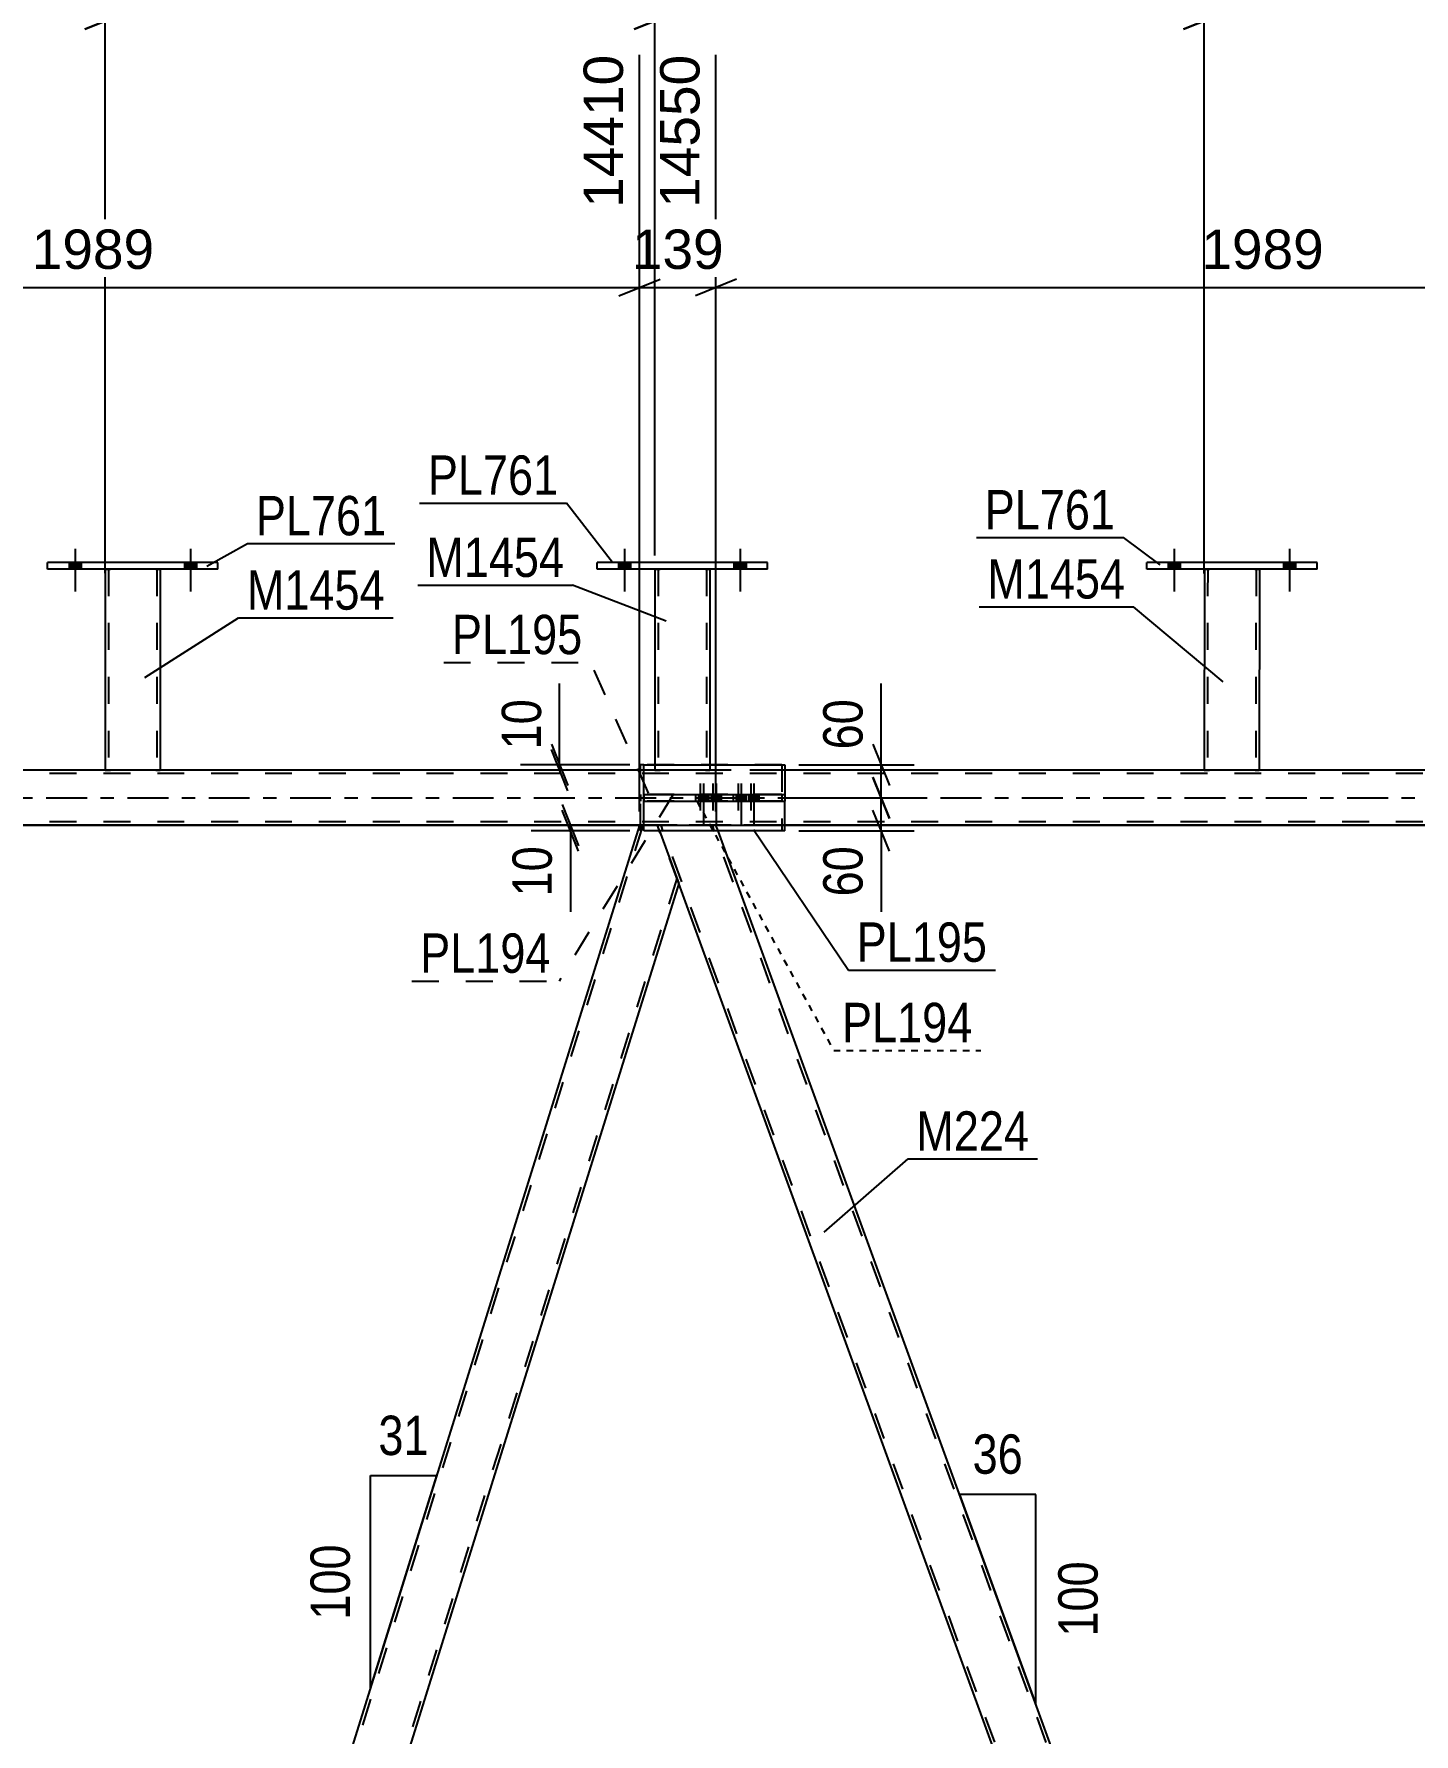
# Model space of a CAD drawing. Header units: millimetres. Extents: x -57 to 784, y -422 to 172.
# Drawn here: x 530.1 to 630.6, y -68.1 to 55.6 of the extents above; entities that cross this region are included whole.
import ezdxf

# ---------------------------------------------------------------- set-up
doc = ezdxf.new("R2010")
doc.units = ezdxf.units.MM
for name, pattern in [('DXK_LINE_DOT2', [3.9198, 1.9599, -1.9599]), ('DXK_LINE_DOT3', [5.9187, 2.979, -0.9799, 0.9799, -0.9799]), ('DXK_LINE_DOT4', [0.9408, 0.4704, -0.4704])]:
    doc.linetypes.add(name, pattern=pattern)
doc.styles.add('Arial', font='ARIAL.TTF', dxfattribs={"height": 0.2})
doc.styles.add('Arial Narrow', font='ARIALN.TTF', dxfattribs={"height": 0.2})

# ---------------------------------------------------------------- blocks, each defined once
blk = doc.blocks.new('Part-122572092-3384 - 3067')
at = {"color": 2, "linetype": 'Continuous'}
for p, q in [((575.31, 16.64), (575.31, 2.4)), ((579.31, 16.64), (579.31, 2.4))]:
    blk.add_line(p, q, dxfattribs=at)
at = {"color": 7, "linetype": 'DXK_LINE_DOT2'}
for p, q in [((575.31, 16.64), (575.31, 16.64)), ((575.31, 16.64), (575.31, 16.64)), ((575.31, 16.64), (575.31, 16.64)), ((575.35, 16.64), (575.31, 16.64)), ((575.31, 16.64), (575.35, 16.64)), ((575.45, 16.64), (575.35, 16.64)), ((575.35, 16.64), (575.45, 16.64)), ((575.61, 16.64), (575.45, 16.64)), ((575.45, 16.64), (575.61, 16.64)), ((575.55, 16.64), (575.55, 16.64)), ((575.55, 16.64), (575.55, 2)), ((575.57, 16.64), (575.55, 16.64)), ((575.55, 16.64), (575.57, 16.64)), ((575.62, 16.64), (575.57, 16.64)), ((575.57, 16.64), (575.62, 16.64)), ((579.01, 16.64), (575.61, 16.64)), ((579.01, 16.64), (575.61, 16.64)), ((578.92, 16.64), (575.62, 16.64)), ((575.62, 16.64), (575.7, 16.64)), ((579, 16.64), (575.7, 16.64)), ((579, 16.64), (578.92, 16.64)), ((579.05, 16.64), (579, 16.64)), ((579, 16.64), (579.05, 16.64)), ((579.01, 16.64), (579.17, 16.64)), ((579.17, 16.64), (579.01, 16.64)), ((579.07, 16.64), (579.05, 16.64)), ((579.05, 16.64), (579.07, 16.64)), ((579.07, 16.64), (579.07, 16.64)), ((579.07, 16.64), (579.07, 2)), ((579.17, 16.64), (579.27, 16.64)), ((579.27, 16.64), (579.17, 16.64)), ((579.27, 16.64), (579.31, 16.64)), ((579.31, 16.64), (579.27, 16.64)), ((579.31, 16.64), (579.31, 16.64)), ((579.31, 16.64), (579.31, 16.64)), ((579.31, 16.64), (579.31, 16.64)), ((575.31, 2.4), (575.31, 2)), ((575.34, 2), (575.31, 2)), ((575.31, 2), (575.34, 2)), ((575.45, 2), (575.34, 2)), ((575.34, 2), (575.45, 2)), ((575.6, 2), (575.45, 2)), ((575.45, 2), (575.6, 2)), ((575.56, 2), (575.55, 2)), ((575.55, 2), (575.56, 2)), ((575.62, 2), (575.56, 2)), ((575.56, 2), (575.62, 2)), ((579.01, 2), (575.6, 2)), ((579.01, 2), (575.6, 2)), ((578.92, 2), (575.62, 2)), ((575.62, 2), (575.69, 2)), ((579, 2), (575.69, 2)), ((579, 2), (578.92, 2)), ((579.05, 2), (579, 2)), ((579, 2), (579.05, 2)), ((579.01, 2), (579.17, 2)), ((579.17, 2), (579.01, 2)), ((579.07, 2), (579.05, 2)), ((579.05, 2), (579.07, 2)), ((579.17, 2), (579.27, 2)), ((579.27, 2), (579.17, 2)), ((579.27, 2), (579.31, 2)), ((579.31, 2), (579.27, 2)), ((579.31, 2.4), (579.31, 2))]:
    blk.add_line(p, q, dxfattribs=at)
blk = doc.blocks.new('Part-122572092-3083 - 3067')
at = {"color": 7, "linetype": 'DXK_LINE_DOT2'}
for p, q in [((584.55, 0.24), (574.26, 0.24)), ((574.26, 0.24), (574.26, -0.24)), ((578.71, 0.24), (578.71, -0.24)), ((584.55, 0.24), (584.55, -0.24)), ((584.55, -0.24), (574.26, -0.24))]:
    blk.add_line(p, q, dxfattribs=at)
blk = doc.blocks.new('Part-122572092-3104 - 3067')
at = {"color": 2, "linetype": 'Continuous'}
for p, q in [((574.5, -2.4), (574.5, 2.4)), ((574.5, 2.4), (584.78, 2.4)), ((584.78, 2.4), (584.78, 0.24)), ((584.78, -2.4), (584.78, -0.24)), ((584.78, -2.4), (574.5, -2.4))]:
    blk.add_line(p, q, dxfattribs=at)
at = {"color": 7, "linetype": 'DXK_LINE_DOT2'}
blk.add_line((584.78, 0.24), (584.78, -0.24), dxfattribs=at)
blk = doc.blocks.new('Bolt-122572092-3089 - 3067')
at = {"linetype": 'Continuous'}
for points in [[(579.21, 0.24), (578.49, 0.24), (578.49, -0.24), (579.21, -0.24)], [(580.13, 0.24), (579.41, 0.24), (579.41, -0.24), (580.13, -0.24)], [(581.96, 0.24), (581.24, 0.24), (581.24, -0.24), (581.96, -0.24)], [(582.88, 0.24), (582.16, 0.24), (582.16, -0.24), (582.88, -0.24)]]:
    blk.add_hatch(color=1, dxfattribs=at).paths.add_polyline_path(points)
at = {"color": 1, "linetype": 'Continuous'}
for p, q in [((578.49, 0.24), (578.49, -0.24)), ((578.85, 1.04), (578.85, -1.96)), ((579.21, 0.24), (579.21, -0.24)), ((579.41, 0.24), (579.41, -0.24)), ((579.77, 1.04), (579.77, -1.96)), ((580.13, 0.24), (580.13, -0.24)), ((581.24, 0.24), (581.24, -0.24)), ((581.6, 1.04), (581.6, -1.96)), ((581.96, 0.24), (581.96, -0.24)), ((582.16, 0.24), (582.16, -0.24)), ((582.52, 1.04), (582.52, -1.96)), ((582.88, 0.24), (582.88, -0.24))]:
    blk.add_line(p, q, dxfattribs=at)
blk = doc.blocks.new('Part-122572092-3109 - 3067')
at = {"color": 2, "linetype": 'Continuous'}
for p, q in [((574.5, 0.24), (574.5, -0.24)), ((574.5, 0.24), (584.78, 0.24)), ((578.94, -0.24), (578.94, 0.24)), ((584.78, 0.24), (584.78, -0.24)), ((574.5, -0.24), (584.78, -0.24))]:
    blk.add_line(p, q, dxfattribs=at)
blk = doc.blocks.new('Bolt-122572092-3581 - 3067')
at = {"color": 1, "linetype": 'DXK_LINE_DOT2'}
for p, q in [((578.26, 0.24), (578.26, -0.24)), ((578.62, 1.04), (578.62, -1.96)), ((578.98, 0.24), (578.98, -0.24)), ((579.18, 0.24), (579.18, -0.24)), ((579.54, 1.04), (579.54, -1.96)), ((579.9, 0.24), (579.9, -0.24)), ((581.01, 0.24), (581.01, -0.24)), ((581.37, 1.04), (581.37, -1.96)), ((581.73, 0.24), (581.73, -0.24)), ((581.93, 0.24), (581.93, -0.24)), ((582.29, 1.04), (582.29, -1.96)), ((582.65, 0.24), (582.65, -0.24))]:
    blk.add_line(p, q, dxfattribs=at)
blk = doc.blocks.new('Part-122572092-3145 - 3067')
at = {"color": 2, "linetype": 'Continuous'}
for p, q in [((611.11, 16.64), (611.11, 17.12)), ((623.51, 17.12), (611.11, 17.12)), ((623.51, 16.64), (611.11, 16.64)), ((623.51, 16.64), (623.51, 17.12))]:
    blk.add_line(p, q, dxfattribs=at)
blk = doc.blocks.new('Part-122572092-3170 - 3067')
at = {"color": 2, "linetype": 'Continuous'}
for p, q in [((615.31, 16.64), (615.3, 2)), ((619.31, 16.64), (619.3, 2)), ((615.34, 2), (615.3, 2)), ((615.44, 2), (615.34, 2)), ((615.6, 2), (615.44, 2)), ((619, 2), (615.6, 2)), ((619.16, 2), (619, 2)), ((619.26, 2), (619.16, 2)), ((619.3, 2), (619.26, 2))]:
    blk.add_line(p, q, dxfattribs=at)
at = {"color": 7, "linetype": 'DXK_LINE_DOT2'}
for p, q in [((615.31, 16.64), (615.31, 16.64)), ((615.31, 16.64), (615.31, 16.64)), ((615.31, 16.64), (615.31, 16.64)), ((615.34, 16.64), (615.31, 16.64)), ((615.31, 16.64), (615.34, 16.64)), ((615.45, 16.64), (615.34, 16.64)), ((615.34, 16.64), (615.45, 16.64)), ((615.6, 16.64), (615.45, 16.64)), ((615.45, 16.64), (615.6, 16.64)), ((615.55, 16.64), (615.54, 2)), ((615.55, 16.64), (615.55, 16.64)), ((615.56, 16.64), (615.55, 16.64)), ((615.55, 16.64), (615.56, 16.64)), ((615.62, 16.64), (615.56, 16.64)), ((615.56, 16.64), (615.62, 16.64)), ((619.01, 16.64), (615.6, 16.64)), ((619.01, 16.64), (615.6, 16.64)), ((618.92, 16.64), (615.62, 16.64)), ((615.62, 16.64), (615.69, 16.64)), ((618.99, 16.64), (615.69, 16.64)), ((618.99, 16.64), (618.92, 16.64)), ((619.05, 16.64), (618.99, 16.64)), ((618.99, 16.64), (619.05, 16.64)), ((619.01, 16.64), (619.16, 16.64)), ((619.16, 16.64), (619.01, 16.64)), ((619.07, 16.64), (619.05, 16.64)), ((619.05, 16.64), (619.07, 16.64)), ((619.07, 16.64), (619.06, 2)), ((619.07, 16.64), (619.07, 16.64)), ((619.16, 16.64), (619.27, 16.64)), ((619.27, 16.64), (619.16, 16.64)), ((619.27, 16.64), (619.31, 16.64)), ((619.31, 16.64), (619.27, 16.64)), ((619.31, 16.64), (619.31, 16.64)), ((619.31, 16.64), (619.31, 16.64)), ((619.31, 16.64), (619.31, 16.64)), ((615.3, 2), (615.34, 2)), ((615.34, 2), (615.44, 2)), ((615.44, 2), (615.6, 2)), ((615.56, 2), (615.54, 2)), ((615.54, 2), (615.56, 2)), ((615.61, 2), (615.56, 2)), ((615.56, 2), (615.6, 2)), ((619, 2), (615.6, 2)), ((615.6, 2), (615.61, 2)), ((618.91, 2), (615.61, 2)), ((615.61, 2), (615.69, 2)), ((619.04, 2), (615.69, 2)), ((618.99, 2), (618.91, 2)), ((619.04, 2), (618.99, 2)), ((619, 2), (619.16, 2)), ((619.06, 2), (619.04, 2)), ((619.04, 2), (619.06, 2)), ((619.16, 2), (619.26, 2)), ((619.26, 2), (619.3, 2))]:
    blk.add_line(p, q, dxfattribs=at)
blk = doc.blocks.new('Part-122572092-3249 - 3067')
at = {"color": 7, "linetype": 'DXK_LINE_DOT2'}
for p, q in [((697.85, 1.76), (33.83, 1.76)), ((697.85, 2), (55.31, 2)), ((539.31, 2), (535.31, 2)), ((584.78, 2), (574.5, 2)), ((619.3, 2), (615.3, 2)), ((697.85, -1.76), (33.83, -1.76)), ((669.98, -2), (64.7, -2)), ((584.78, -2), (574.19, -2))]:
    blk.add_line(p, q, dxfattribs=at)
at = {"color": 2, "linetype": 'Continuous'}
for p, q in [((535.31, 2), (499.3, 2)), ((574.5, 2), (539.31, 2)), ((615.3, 2), (584.78, 2)), ((653.61, 2), (619.3, 2)), ((574.19, -2), (494.63, -2)), ((653.61, -2), (584.78, -2))]:
    blk.add_line(p, q, dxfattribs=at)
at = {"color": 7, "linetype": 'DXK_LINE_DOT3'}
blk.add_line((33.83, 0), (707.85, 0), dxfattribs=at)
blk = doc.blocks.new('Part-122572092-3334 - 3067')
at = {"color": 2, "linetype": 'Continuous'}
for p, q in [((535.31, 16.64), (535.31, 2)), ((539.31, 16.64), (539.31, 2)), ((535.34, 2), (535.31, 2)), ((535.45, 2), (535.34, 2)), ((535.6, 2), (535.45, 2)), ((539.01, 2), (535.6, 2)), ((539.17, 2), (539.01, 2)), ((539.27, 2), (539.17, 2)), ((539.31, 2), (539.27, 2))]:
    blk.add_line(p, q, dxfattribs=at)
at = {"color": 7, "linetype": 'DXK_LINE_DOT2'}
for p, q in [((535.31, 16.64), (535.31, 16.64)), ((535.31, 16.64), (535.31, 16.64)), ((535.31, 16.64), (535.31, 16.64)), ((535.35, 16.64), (535.31, 16.64)), ((535.31, 16.64), (535.35, 16.64)), ((535.45, 16.64), (535.35, 16.64)), ((535.35, 16.64), (535.45, 16.64)), ((535.61, 16.64), (535.45, 16.64)), ((535.45, 16.64), (535.61, 16.64)), ((535.55, 16.64), (535.55, 16.64)), ((535.55, 16.64), (535.55, 2)), ((535.57, 16.64), (535.55, 16.64)), ((535.55, 16.64), (535.57, 16.64)), ((535.62, 16.64), (535.57, 16.64)), ((535.57, 16.64), (535.62, 16.64)), ((539.01, 16.64), (535.61, 16.64)), ((539.01, 16.64), (535.61, 16.64)), ((538.92, 16.64), (535.62, 16.64)), ((535.62, 16.64), (535.7, 16.64)), ((539, 16.64), (535.7, 16.64)), ((539, 16.64), (538.92, 16.64)), ((539.05, 16.64), (539, 16.64)), ((539, 16.64), (539.05, 16.64)), ((539.01, 16.64), (539.17, 16.64)), ((539.17, 16.64), (539.01, 16.64)), ((539.07, 16.64), (539.05, 16.64)), ((539.05, 16.64), (539.07, 16.64)), ((539.07, 16.64), (539.07, 16.64)), ((539.07, 16.64), (539.07, 2)), ((539.17, 16.64), (539.27, 16.64)), ((539.27, 16.64), (539.17, 16.64)), ((539.27, 16.64), (539.31, 16.64)), ((539.31, 16.64), (539.27, 16.64)), ((539.31, 16.64), (539.31, 16.64)), ((539.31, 16.64), (539.31, 16.64)), ((539.31, 16.64), (539.31, 16.64)), ((535.31, 2), (535.34, 2)), ((535.34, 2), (535.45, 2)), ((535.45, 2), (535.6, 2)), ((535.56, 2), (535.55, 2)), ((535.55, 2), (535.56, 2)), ((535.62, 2), (535.56, 2)), ((535.56, 2), (535.6, 2)), ((539.01, 2), (535.6, 2)), ((535.6, 2), (535.62, 2)), ((538.92, 2), (535.62, 2)), ((535.62, 2), (535.69, 2)), ((539, 2), (535.69, 2)), ((539, 2), (538.92, 2)), ((539.05, 2), (539, 2)), ((539, 2), (539.05, 2)), ((539.01, 2), (539.17, 2)), ((539.07, 2), (539.05, 2)), ((539.05, 2), (539.07, 2)), ((539.17, 2), (539.27, 2)), ((539.27, 2), (539.31, 2))]:
    blk.add_line(p, q, dxfattribs=at)
blk = doc.blocks.new('Part-122572092-3269 - 3067')
at = {"color": 2, "linetype": 'Continuous'}
for p in [(574.26, 2), (574.5, 2.4)]:
    blk.add_line(p, (574.26, 2.4), dxfattribs=at)
at = {"color": 7, "linetype": 'DXK_LINE_DOT2'}
for p, q in [((574.26, -2.4), (574.26, 2)), ((584.55, 2.4), (574.5, 2.4)), ((584.55, 2.4), (584.55, -2.4)), ((584.55, -2.4), (574.26, -2.4))]:
    blk.add_line(p, q, dxfattribs=at)
blk = doc.blocks.new('Bolt-122572092-3310 - 3067')
at = {"linetype": 'Continuous'}
for points in [[(612.67, 16.64), (613.55, 16.64), (613.55, 17.12), (612.67, 17.12)], [(621.07, 16.64), (621.95, 16.64), (621.95, 17.12), (621.07, 17.12)]]:
    blk.add_hatch(color=1, dxfattribs=at).paths.add_polyline_path(points)
at = {"color": 1, "linetype": 'Continuous'}
for p, q in [((613.11, 18.12), (613.1, 15)), ((621.51, 18.12), (621.5, 15)), ((612.67, 17.12), (612.67, 16.64)), ((613.55, 17.12), (613.55, 16.64)), ((621.07, 17.12), (621.07, 16.64)), ((621.95, 17.12), (621.95, 16.64))]:
    blk.add_line(p, q, dxfattribs=at)
blk = doc.blocks.new('Bolt-122572092-3311 - 3067')
at = {"linetype": 'Continuous'}
for points in [[(532.67, 16.64), (533.55, 16.64), (533.55, 17.12), (532.67, 17.12)], [(541.07, 16.64), (541.95, 16.64), (541.95, 17.12), (541.07, 17.12)]]:
    blk.add_hatch(color=1, dxfattribs=at).paths.add_polyline_path(points)
at = {"color": 1, "linetype": 'Continuous'}
for p, q in [((533.11, 18.12), (533.11, 15)), ((541.51, 18.12), (541.51, 15)), ((532.67, 17.12), (532.67, 16.64)), ((533.55, 17.12), (533.55, 16.64)), ((541.07, 17.12), (541.07, 16.64)), ((541.95, 17.12), (541.95, 16.64))]:
    blk.add_line(p, q, dxfattribs=at)
blk = doc.blocks.new('Bolt-122572092-3312 - 3067')
at = {"linetype": 'Continuous'}
for points in [[(532.67, 16.64), (533.55, 16.64), (533.55, 17.12), (532.67, 17.12)], [(541.07, 16.64), (541.95, 16.64), (541.95, 17.12), (541.07, 17.12)]]:
    blk.add_hatch(color=1, dxfattribs=at).paths.add_polyline_path(points)
at = {"color": 1, "linetype": 'Continuous'}
for p, q in [((533.11, 18.12), (533.11, 15)), ((541.51, 18.12), (541.51, 15)), ((532.67, 17.12), (532.67, 16.64)), ((533.55, 17.12), (533.55, 16.64)), ((541.07, 17.12), (541.07, 16.64)), ((541.95, 17.12), (541.95, 16.64))]:
    blk.add_line(p, q, dxfattribs=at)
blk = doc.blocks.new('Part-122572092-3324 - 3067')
at = {"color": 2, "linetype": 'Continuous'}
for p, q in [((571.11, 16.64), (571.11, 17.12)), ((583.51, 17.12), (571.11, 17.12)), ((583.51, 16.64), (571.11, 16.64)), ((583.51, 16.64), (583.51, 17.12))]:
    blk.add_line(p, q, dxfattribs=at)
blk = doc.blocks.new('Part-122572092-3329 - 3067')
at = {"color": 2, "linetype": 'Continuous'}
for p, q in [((531.11, 16.64), (531.11, 17.12)), ((543.51, 17.12), (531.11, 17.12)), ((543.51, 16.64), (531.11, 16.64)), ((543.51, 16.64), (543.51, 17.12))]:
    blk.add_line(p, q, dxfattribs=at)
blk = doc.blocks.new('Bolt-122572092-3385 - 3067')
at = {"linetype": 'Continuous'}
for points in [[(572.67, 16.64), (573.55, 16.64), (573.55, 17.12), (572.67, 17.12)], [(581.07, 16.64), (581.95, 16.64), (581.95, 17.12), (581.07, 17.12)]]:
    blk.add_hatch(color=1, dxfattribs=at).paths.add_polyline_path(points)
at = {"color": 1, "linetype": 'Continuous'}
for p, q in [((573.11, 18.12), (573.11, 15)), ((581.51, 18.12), (581.51, 15)), ((572.67, 17.12), (572.67, 16.64)), ((573.55, 17.12), (573.55, 16.64)), ((581.07, 17.12), (581.07, 16.64)), ((581.95, 17.12), (581.95, 16.64))]:
    blk.add_line(p, q, dxfattribs=at)
blk = doc.blocks.new('Part-122572092-3421 - 3067')
at = {"color": 7, "linetype": 'DXK_LINE_DOT2'}
for p, q in [((659.57, -2), (622.75, -120.12)), ((659.32, -2), (659.2, -2.4)), ((660.64, -2), (659.32, -2)), ((660.78, -2.4), (660.64, -2)), ((662.05, -5.88), (625.23, -124)), ((623.04, -118.4), (622.62, -119.75)), ((627.23, -118.4), (625.48, -124)), ((624.16, -124), (622.62, -119.75)), ((625.48, -124), (624.16, -124))]:
    blk.add_line(p, q, dxfattribs=at)
at = {"color": 2, "linetype": 'Continuous'}
for p, q in [((659.2, -2.4), (623.04, -118.4)), ((660.78, -2.4), (662.18, -6.25)), ((662.18, -6.25), (627.23, -118.4))]:
    blk.add_line(p, q, dxfattribs=at)
blk = doc.blocks.new('Bolt-122572092-3422 - 3067')
at = {"linetype": 'Continuous'}
for points in [[(572.67, 16.64), (573.55, 16.64), (573.55, 17.12), (572.67, 17.12)], [(581.07, 16.64), (581.95, 16.64), (581.95, 17.12), (581.07, 17.12)]]:
    blk.add_hatch(color=1, dxfattribs=at).paths.add_polyline_path(points)
at = {"color": 1, "linetype": 'Continuous'}
for p, q in [((573.11, 18.12), (573.11, 15)), ((581.51, 18.12), (581.51, 15)), ((572.67, 17.12), (572.67, 16.64)), ((573.55, 17.12), (573.55, 16.64)), ((581.07, 17.12), (581.07, 16.64)), ((581.95, 17.12), (581.95, 16.64))]:
    blk.add_line(p, q, dxfattribs=at)
blk = doc.blocks.new('Bolt-122572092-3423 - 3067')
at = {"linetype": 'Continuous'}
for points in [[(612.67, 16.64), (613.55, 16.64), (613.55, 17.12), (612.67, 17.12)], [(621.07, 16.64), (621.95, 16.64), (621.95, 17.12), (621.07, 17.12)]]:
    blk.add_hatch(color=1, dxfattribs=at).paths.add_polyline_path(points)
at = {"color": 1, "linetype": 'Continuous'}
for p, q in [((613.11, 18.12), (613.1, 15)), ((621.51, 18.12), (621.5, 15)), ((612.67, 17.12), (612.67, 16.64)), ((613.55, 17.12), (613.55, 16.64)), ((621.07, 17.12), (621.07, 16.64)), ((621.95, 17.12), (621.95, 16.64))]:
    blk.add_line(p, q, dxfattribs=at)
blk = doc.blocks.new('Part-122572092-3480 - 3067')
at = {"color": 7, "linetype": 'DXK_LINE_DOT2'}
for p, q in [((579.76, -2), (575.5, -2)), ((577.05, -6.25), (575.5, -2)), ((620.16, -124), (575.76, -2)), ((623.91, -124), (579.5, -2)), ((579.91, -2.4), (579.76, -2)), ((619.91, -124), (617.87, -118.4)), ((624.16, -124), (622.13, -118.4)), ((624.16, -124), (619.91, -124))]:
    blk.add_line(p, q, dxfattribs=at)
at = {"color": 2, "linetype": 'Continuous'}
for p, q in [((622.13, -118.4), (579.91, -2.4)), ((617.87, -118.4), (577.05, -6.25))]:
    blk.add_line(p, q, dxfattribs=at)
blk = doc.blocks.new('Part-122572092-3506 - 3067')
at = {"color": 2, "linetype": 'Continuous'}
for p, q in [((574.19, -2), (537.48, -119.75)), ((574.22, -2), (574.19, -2)), ((574.22, -2), (574.5, -2)), ((575.65, -2.4), (577.05, -6.25)), ((577.05, -6.25), (540.35, -124)), ((539.03, -124), (537.48, -119.75)), ((539.85, -124), (539.03, -124)), ((540.31, -124), (539.85, -124)), ((540.35, -124), (540.31, -124))]:
    blk.add_line(p, q, dxfattribs=at)
at = {"color": 7, "linetype": 'DXK_LINE_DOT2'}
for p, q in [((574.44, -2), (537.62, -120.12)), ((575.5, -2), (574.5, -2)), ((575.65, -2.4), (575.5, -2)), ((576.92, -5.88), (540.1, -124)), ((539.85, -124), (540.2, -124))]:
    blk.add_line(p, q, dxfattribs=at)
blk = doc.blocks.new('Part-122572092-3535 - 3067')
at = {"color": 2, "linetype": 'Continuous'}
for p, q in [((494.63, -2), (490.37, -2)), ((494.63, -2), (537.48, -119.75)), ((534.77, -124), (491.92, -6.25)), ((538.99, -124), (534.77, -124)), ((539.03, -124), (538.99, -124))]:
    blk.add_line(p, q, dxfattribs=at)
at = {"color": 7, "linetype": 'DXK_LINE_DOT2'}
for p, q in [((490.37, -2), (491.92, -6.25)), ((535.03, -124), (490.62, -2)), ((490.62, -2), (490.64, -2)), ((538.77, -124), (494.37, -2)), ((539.03, -124), (537.48, -119.75)), ((535.03, -124), (535.05, -124))]:
    blk.add_line(p, q, dxfattribs=at)
blk = doc.blocks.new('StraightDimension-122572092-3881 - 3067')
at = {"color": 7, "linetype": 'Continuous'}
for p, q in [((568.38, 2.4), (568.38, 8.31)), ((568.38, 2.4), (568.38, 8.31)), ((567.78, 3.9), (568.98, 0.9)), ((568.98, 0.5), (567.78, 3.5)), ((573.5, 2.4), (565.53, 2.4)), ((573.5, 2), (565.53, 2)), ((568.38, 2), (568.38, 2.4))]:
    blk.add_line(p, q, dxfattribs=at)
at = {"color": 0}
blk.add_wipeout([(567.63, 7.78), (563.43, 7.78), (563.43, 2.92), (567.63, 2.92)], dxfattribs=at)
at = {"color": 3, "style": 'Arial Narrow'}
blk.add_text('10', height=2.863, rotation=90.0002, dxfattribs=at).set_placement((567.03, 3.52))
blk = doc.blocks.new('AngleDimension-122572092-16998 - 3067')
at = {"color": 7, "linetype": 'Continuous'}
for p, q in [((602.51, -64.47), (597.5, -50.7)), ((603.04, -50.7), (597.5, -50.7)), ((603.04, -65.92), (597.5, -50.7)), ((603.04, -65.92), (603.04, -50.7))]:
    blk.add_line(p, q, dxfattribs=at)
at = {"color": 0}
for points in [[(602.7, -49.8), (602.7, -45.6), (597.84, -45.6), (597.84, -49.8)], [(608.14, -54.97), (603.94, -54.97), (603.94, -61.65), (608.14, -61.65)]]:
    blk.add_wipeout(points, dxfattribs=at)
at = {"color": 3, "style": 'Arial Narrow'}
blk.add_text('36', height=2.863, dxfattribs=at).set_placement((598.44, -49.2))
blk.add_text('100', height=2.863, rotation=90.0002, dxfattribs=at).set_placement((607.54, -61.05))
blk = doc.blocks.new('StraightDimension-122572092-4398 - 3067')
at = {"color": 7, "linetype": 'Continuous'}
for p, q in [((535.31, 16.34), (535.31, 68.95)), ((575.31, 17.64), (575.31, 68.95)), ((536.81, 57.13), (533.81, 55.93)), ((573.81, 55.93), (576.81, 57.13)), ((535.31, 56.53), (575.31, 56.53))]:
    blk.add_line(p, q, dxfattribs=at)
at = {"color": 0}
blk.add_wipeout([(560.36, 57.28), (560.36, 61.48), (550.26, 61.48), (550.26, 57.28)], dxfattribs=at)
at = {"color": 3, "style": 'Arial'}
blk.add_text('1000', height=2.865, dxfattribs=at).set_placement((550.86, 57.88))
at = {"color": 0, "linetype": 'Continuous'}
blk.add_wipeout([(574.71, 69.55), (570.51, 69.55), (570.51, 57.23), (574.71, 57.23)], dxfattribs=at)
at = {"color": 3, "linetype": 'Continuous', "style": 'Arial'}
blk.add_text('14438', height=2.865, rotation=90.0002, dxfattribs=at).set_placement((574.11, 57.83))
blk = doc.blocks.new('StraightDimension-122572092-4390 - 3067')
at = {"color": 7, "linetype": 'Continuous'}
for p, q in [((495.31, 16.35), (495.31, 68.95)), ((535.31, 16.34), (535.31, 68.95)), ((496.81, 57.13), (493.81, 55.93)), ((533.81, 55.93), (536.81, 57.13)), ((495.31, 56.53), (535.31, 56.53))]:
    blk.add_line(p, q, dxfattribs=at)
at = {"color": 0}
blk.add_wipeout([(520.36, 57.28), (520.36, 61.48), (510.26, 61.48), (510.26, 57.28)], dxfattribs=at)
at = {"color": 3, "style": 'Arial'}
blk.add_text('1000', height=2.865, dxfattribs=at).set_placement((510.86, 57.88))
at = {"color": 0, "linetype": 'Continuous'}
blk.add_wipeout([(534.71, 69.55), (530.51, 69.55), (530.51, 57.23), (534.71, 57.23)], dxfattribs=at)
at = {"color": 3, "linetype": 'Continuous', "style": 'Arial'}
blk.add_text('13438', height=2.865, rotation=90.0002, dxfattribs=at).set_placement((534.11, 57.83))
blk = doc.blocks.new('StraightDimension-122572092-3904 - 3067')
at = {"color": 7, "linetype": 'Continuous'}
for p, q in [((568.56, -0.49), (569.76, -3.49)), ((569.76, -3.9), (568.56, -0.9)), ((573.22, -1.99), (566.31, -1.99)), ((573.5, -2.4), (566.31, -2.4)), ((569.16, -2.4), (569.16, -1.99)), ((569.16, -2.4), (569.16, -8.31)), ((569.16, -2.4), (569.16, -8.31))]:
    blk.add_line(p, q, dxfattribs=at)
at = {"color": 0}
blk.add_wipeout([(568.41, -2.93), (564.21, -2.93), (564.21, -7.78), (568.41, -7.78)], dxfattribs=at)
at = {"color": 3, "style": 'Arial Narrow'}
blk.add_text('10', height=2.863, rotation=90.0002, dxfattribs=at).set_placement((567.81, -7.18))
blk = doc.blocks.new('StraightDimension-122572092-3909 - 3067')
at = {"color": 7, "linetype": 'Continuous'}
for p, q in [((591.18, 1.5), (592.38, -1.5)), ((585.78, 0), (594.18, 0)), ((592.38, -3.9), (591.18, -0.9)), ((591.78, -2.4), (591.78, 0)), ((585.78, -2.4), (594.18, -2.4)), ((591.78, -2.4), (591.78, -8.31)), ((591.78, -2.4), (591.78, -8.31))]:
    blk.add_line(p, q, dxfattribs=at)
at = {"color": 0}
blk.add_wipeout([(591.03, -2.93), (586.83, -2.93), (586.83, -7.78), (591.03, -7.78)], dxfattribs=at)
at = {"color": 3, "style": 'Arial Narrow'}
blk.add_text('60', height=2.863, rotation=90.0002, dxfattribs=at).set_placement((590.43, -7.18))
blk = doc.blocks.new('StraightDimension-122572092-3918 - 3067')
at = {"color": 7, "linetype": 'Continuous'}
for p, q in [((591.78, 2.4), (591.78, 8.31)), ((591.78, 2.4), (591.78, 8.31)), ((591.18, 3.9), (592.38, 0.9)), ((585.78, 2.4), (594.18, 2.4)), ((592.38, -1.5), (591.18, 1.5)), ((591.78, 0), (591.78, 2.4)), ((585.78, 0), (594.18, 0))]:
    blk.add_line(p, q, dxfattribs=at)
at = {"color": 0}
blk.add_wipeout([(591.03, 7.78), (586.83, 7.78), (586.83, 2.92), (591.03, 2.92)], dxfattribs=at)
at = {"color": 3, "style": 'Arial Narrow'}
blk.add_text('60', height=2.863, rotation=90.0002, dxfattribs=at).set_placement((590.43, 3.52))
blk = doc.blocks.new('StraightDimension-122572092-3956 - 3067')
at = {"color": 7, "linetype": 'Continuous'}
blk.add_line((348.81, -2), (664.53, -2), dxfattribs=at)
blk = doc.blocks.new('StraightDimension-122572092-4080 - 3067')
at = {"color": 7, "linetype": 'Continuous'}
for p, q in [((579.76, -1), (579.76, 54.06)), ((659.32, -1), (659.32, 54.06)), ((581.26, 37.74), (578.26, 36.54)), ((579.76, 37.14), (659.32, 37.14)), ((657.82, 36.54), (660.82, 37.74))]:
    blk.add_line(p, q, dxfattribs=at)
at = {"color": 0}
blk.add_wipeout([(624.59, 37.89), (624.59, 42.09), (614.49, 42.09), (614.49, 37.89)], dxfattribs=at)
at = {"color": 3, "style": 'Arial'}
blk.add_text('1989', height=2.865, dxfattribs=at).set_placement((615.09, 38.49))
at = {"color": 0, "linetype": 'Continuous'}
blk.add_wipeout([(658.72, 54.66), (654.52, 54.66), (654.52, 42.34), (658.72, 42.34)], dxfattribs=at)
at = {"color": 3, "linetype": 'Continuous', "style": 'Arial'}
blk.add_text('16539', height=2.865, rotation=90.0002, dxfattribs=at).set_placement((658.12, 42.94))
blk = doc.blocks.new('StraightDimension-122572092-4098 - 3067')
at = {"color": 7, "linetype": 'Continuous'}
for p, q in [((574.19, -1), (574.19, 54.06)), ((579.76, -1), (579.76, 54.06)), ((572.69, 36.54), (575.69, 37.74)), ((574.19, 37.14), (579.76, 37.14)), ((581.26, 37.74), (578.26, 36.54))]:
    blk.add_line(p, q, dxfattribs=at)
at = {"color": 0}
blk.add_wipeout([(580.91, 37.89), (580.91, 42.09), (573.04, 42.09), (573.04, 37.89)], dxfattribs=at)
at = {"color": 3, "style": 'Arial'}
blk.add_text('139', height=2.865, dxfattribs=at).set_placement((573.64, 38.49))
at = {"color": 0, "linetype": 'Continuous'}
blk.add_wipeout([(579.16, 54.66), (574.96, 54.66), (574.96, 42.34), (579.16, 42.34)], dxfattribs=at)
at = {"color": 3, "linetype": 'Continuous', "style": 'Arial'}
blk.add_text('14550', height=2.865, rotation=90.0002, dxfattribs=at).set_placement((578.56, 42.94))
blk = doc.blocks.new('StraightDimension-122572092-4116 - 3067')
at = {"color": 7, "linetype": 'Continuous'}
for p, q in [((494.63, -1), (494.63, 54.06)), ((574.19, -1), (574.19, 54.06)), ((496.13, 37.74), (493.13, 36.54)), ((494.63, 37.14), (574.19, 37.14)), ((572.69, 36.54), (575.69, 37.74))]:
    blk.add_line(p, q, dxfattribs=at)
at = {"color": 0}
blk.add_wipeout([(539.45, 37.89), (539.45, 42.09), (529.36, 42.09), (529.36, 37.89)], dxfattribs=at)
at = {"color": 3, "style": 'Arial'}
blk.add_text('1989', height=2.865, dxfattribs=at).set_placement((529.96, 38.49))
at = {"color": 0, "linetype": 'Continuous'}
blk.add_wipeout([(573.59, 54.66), (569.39, 54.66), (569.39, 42.34), (573.59, 42.34)], dxfattribs=at)
at = {"color": 3, "linetype": 'Continuous', "style": 'Arial'}
blk.add_text('14410', height=2.865, rotation=90.0002, dxfattribs=at).set_placement((572.99, 42.94))
blk = doc.blocks.new('StraightDimension-122572092-4406 - 3067')
at = {"color": 7, "linetype": 'Continuous'}
for p, q in [((575.31, 17.64), (575.31, 68.95)), ((615.3, 16.31), (615.3, 68.95)), ((576.81, 57.13), (573.81, 55.93)), ((613.8, 55.93), (616.8, 57.13)), ((575.31, 56.53), (615.3, 56.53))]:
    blk.add_line(p, q, dxfattribs=at)
at = {"color": 0}
blk.add_wipeout([(600.35, 57.28), (600.35, 61.48), (590.26, 61.48), (590.26, 57.28)], dxfattribs=at)
at = {"color": 3, "style": 'Arial'}
blk.add_text('1000', height=2.865, dxfattribs=at).set_placement((590.86, 57.88))
at = {"color": 0, "linetype": 'Continuous'}
blk.add_wipeout([(614.7, 69.55), (610.5, 69.55), (610.5, 57.23), (614.7, 57.23)], dxfattribs=at)
at = {"color": 3, "linetype": 'Continuous', "style": 'Arial'}
blk.add_text('15438', height=2.865, rotation=90.0002, dxfattribs=at).set_placement((614.1, 57.83))
blk = doc.blocks.new('StraightDimension-122572092-4414 - 3067')
at = {"color": 7, "linetype": 'Continuous'}
for p, q in [((615.3, 16.31), (615.3, 68.95)), ((655.3, 15.16), (655.3, 68.95)), ((616.8, 57.13), (613.8, 55.93)), ((653.8, 55.93), (656.8, 57.13)), ((615.3, 56.53), (655.3, 56.53))]:
    blk.add_line(p, q, dxfattribs=at)
at = {"color": 0}
blk.add_wipeout([(640.35, 57.28), (640.35, 61.48), (630.26, 61.48), (630.26, 57.28)], dxfattribs=at)
at = {"color": 3, "style": 'Arial'}
blk.add_text('1000', height=2.865, dxfattribs=at).set_placement((630.86, 57.88))
at = {"color": 0, "linetype": 'Continuous'}
blk.add_wipeout([(654.7, 69.55), (650.5, 69.55), (650.5, 57.23), (654.7, 57.23)], dxfattribs=at)
at = {"color": 3, "linetype": 'Continuous', "style": 'Arial'}
blk.add_text('16438', height=2.865, rotation=90.0002, dxfattribs=at).set_placement((654.1, 57.83))
blk = doc.blocks.new('AngleDimension-122572092-16968 - 3067')
at = {"color": 7, "linetype": 'Continuous'}
for p, q in [((554.61, -49.34), (559.43, -49.34)), ((554.61, -64.81), (559.43, -49.34)), ((554.61, -64.81), (554.61, -49.34)), ((555.49, -61.99), (559.43, -49.34))]:
    blk.add_line(p, q, dxfattribs=at)
at = {"color": 0}
for points in [[(559.45, -48.44), (559.45, -44.24), (554.59, -44.24), (554.59, -48.44)], [(553.71, -53.74), (549.51, -53.74), (549.51, -60.42), (553.71, -60.42)]]:
    blk.add_wipeout(points, dxfattribs=at)
at = {"color": 3, "style": 'Arial Narrow'}
blk.add_text('31', height=2.863, dxfattribs=at).set_placement((555.19, -47.84))
blk.add_text('100', height=2.863, rotation=90.0002, dxfattribs=at).set_placement((553.11, -59.82))
blk = doc.blocks.new('Mark-122572092-3079 - 3067')
at = {"color": 0}
blk.add_wipeout([(567.74, -12.74), (567.74, -9.74), (558.23, -9.74), (558.23, -12.74)], dxfattribs=at)
blk.add_wipeout([(567.74, -12.74), (567.74, -9.74), (558.23, -9.74), (558.23, -12.74)], dxfattribs=at)
at = {"color": 30, "linetype": 'DXK_LINE_DOT2'}
for p in [(576.65, 0.24), (557.63, -13.34)]:
    blk.add_line(p, (568.34, -13.34), dxfattribs=at)
at = {"color": 3, "style": 'Arial Narrow'}
blk.add_text('PL194', height=2.863, dxfattribs=at).set_placement((558.23, -12.74))
blk = doc.blocks.new('Mark-122572092-3105 - 3067')
at = {"color": 0}
blk.add_wipeout([(598.43, -17.79), (598.43, -14.79), (588.93, -14.79), (588.93, -17.79)], dxfattribs=at)
blk.add_wipeout([(598.43, -17.79), (598.43, -14.79), (588.93, -14.79), (588.93, -17.79)], dxfattribs=at)
at = {"color": 30, "linetype": 'DXK_LINE_DOT4'}
for p, q in [((578.37, -0.24), (588.33, -18.39)), ((588.33, -18.39), (599.03, -18.39))]:
    blk.add_line(p, q, dxfattribs=at)
at = {"color": 3, "style": 'Arial Narrow'}
blk.add_text('PL194', height=2.863, dxfattribs=at).set_placement((588.93, -17.79))
blk = doc.blocks.new('Mark-122572092-3100 - 3067')
at = {"color": 0}
blk.add_wipeout([(599.5, -11.94), (599.5, -8.94), (590, -8.94), (590, -11.94)], dxfattribs=at)
blk.add_wipeout([(599.5, -11.94), (599.5, -8.94), (590, -8.94), (590, -11.94)], dxfattribs=at)
at = {"color": 30, "linetype": 'Continuous'}
for p, q in [((582.5, -2.32), (589.4, -12.54)), ((589.4, -12.54), (600.1, -12.54))]:
    blk.add_line(p, q, dxfattribs=at)
at = {"color": 3, "style": 'Arial Narrow'}
blk.add_text('PL195', height=2.863, dxfattribs=at).set_placement((590, -11.94))
blk = doc.blocks.new('Mark-122572092-3141 - 3067')
at = {"color": 0}
blk.add_wipeout([(608.82, 19.53), (608.82, 22.53), (599.32, 22.53), (599.32, 19.53)], dxfattribs=at)
blk.add_wipeout([(608.82, 19.53), (608.82, 22.53), (599.32, 22.53), (599.32, 19.53)], dxfattribs=at)
at = {"color": 30, "linetype": 'Continuous'}
for p in [(598.72, 18.93), (612.08, 16.96)]:
    blk.add_line(p, (609.42, 18.93), dxfattribs=at)
at = {"color": 3, "style": 'Arial Narrow'}
blk.add_text('PL761', height=2.863, dxfattribs=at).set_placement((599.32, 19.53))
blk = doc.blocks.new('Mark-122572092-3166 - 3067')
at = {"color": 0}
blk.add_wipeout([(609.56, 14.5), (609.56, 17.5), (599.51, 17.5), (599.51, 14.5)], dxfattribs=at)
blk.add_wipeout([(609.56, 14.5), (609.56, 17.5), (599.51, 17.5), (599.51, 14.5)], dxfattribs=at)
at = {"color": 30, "linetype": 'Continuous'}
for p in [(598.91, 13.9), (616.68, 8.44)]:
    blk.add_line(p, (610.16, 13.9), dxfattribs=at)
at = {"color": 3, "style": 'Arial Narrow'}
blk.add_text('M1454', height=2.863, dxfattribs=at).set_placement((599.51, 14.5))
blk = doc.blocks.new('Mark-122572092-3265 - 3067')
at = {"color": 0}
blk.add_wipeout([(570.05, 10.45), (570.05, 13.45), (560.54, 13.45), (560.54, 10.45)], dxfattribs=at)
blk.add_wipeout([(570.05, 10.45), (570.05, 13.45), (560.54, 13.45), (560.54, 10.45)], dxfattribs=at)
at = {"color": 30, "linetype": 'DXK_LINE_DOT2'}
for p in [(559.94, 9.85), (574.86, 0.33)]:
    blk.add_line(p, (570.65, 9.85), dxfattribs=at)
at = {"color": 3, "style": 'Arial Narrow'}
blk.add_text('PL195', height=2.863, dxfattribs=at).set_placement((560.54, 10.45))
blk = doc.blocks.new('Mark-122572092-3320 - 3067')
at = {"color": 0}
blk.add_wipeout([(568.29, 22.05), (568.29, 25.05), (558.79, 25.05), (558.79, 22.05)], dxfattribs=at)
blk.add_wipeout([(568.29, 22.05), (568.29, 25.05), (558.79, 25.05), (558.79, 22.05)], dxfattribs=at)
at = {"color": 30, "linetype": 'Continuous'}
for p in [(558.19, 21.45), (572.22, 17.12)]:
    blk.add_line(p, (568.89, 21.45), dxfattribs=at)
at = {"color": 3, "style": 'Arial Narrow'}
blk.add_text('PL761', height=2.863, dxfattribs=at).set_placement((558.79, 22.05))
blk = doc.blocks.new('Mark-122572092-3325 - 3067')
at = {"color": 0}
blk.add_wipeout([(555.78, 19.1), (555.78, 22.1), (546.27, 22.1), (546.27, 19.1)], dxfattribs=at)
blk.add_wipeout([(555.78, 19.1), (555.78, 22.1), (546.27, 22.1), (546.27, 19.1)], dxfattribs=at)
at = {"color": 30, "linetype": 'Continuous'}
for p, q in [((542.69, 16.85), (545.67, 18.5)), ((545.67, 18.5), (556.38, 18.5))]:
    blk.add_line(p, q, dxfattribs=at)
at = {"color": 3, "style": 'Arial Narrow'}
blk.add_text('PL761', height=2.863, dxfattribs=at).set_placement((546.27, 19.1))
blk = doc.blocks.new('Mark-122572092-3330 - 3067')
at = {"color": 0}
blk.add_wipeout([(555.66, 13.69), (555.66, 16.69), (545.61, 16.69), (545.61, 13.69)], dxfattribs=at)
blk.add_wipeout([(555.66, 13.69), (555.66, 16.69), (545.61, 16.69), (545.61, 13.69)], dxfattribs=at)
at = {"color": 30, "linetype": 'Continuous'}
for p, q in [((538.18, 8.74), (545.01, 13.09)), ((545.01, 13.09), (556.26, 13.09))]:
    blk.add_line(p, q, dxfattribs=at)
at = {"color": 3, "style": 'Arial Narrow'}
blk.add_text('M1454', height=2.863, dxfattribs=at).set_placement((545.61, 13.69))
blk = doc.blocks.new('Mark-122572092-3380 - 3067')
at = {"color": 0}
blk.add_wipeout([(568.72, 16.07), (568.72, 19.07), (558.67, 19.07), (558.67, 16.07)], dxfattribs=at)
blk.add_wipeout([(568.72, 16.07), (568.72, 19.07), (558.67, 19.07), (558.67, 16.07)], dxfattribs=at)
at = {"color": 30, "linetype": 'Continuous'}
for p in [(558.07, 15.47), (576.13, 12.86)]:
    blk.add_line(p, (569.32, 15.47), dxfattribs=at)
at = {"color": 3, "style": 'Arial Narrow'}
blk.add_text('M1454', height=2.863, dxfattribs=at).set_placement((558.67, 16.07))
blk = doc.blocks.new('Mark-122572092-3476 - 3067')
at = {"color": 0}
blk.add_wipeout([(602.56, -25.69), (602.56, -22.69), (594.34, -22.69), (594.34, -25.69)], dxfattribs=at)
blk.add_wipeout([(602.56, -25.69), (602.56, -22.69), (594.34, -22.69), (594.34, -25.69)], dxfattribs=at)
at = {"color": 30, "linetype": 'Continuous'}
for p, q in [((587.64, -31.62), (593.74, -26.29)), ((593.74, -26.29), (603.16, -26.29))]:
    blk.add_line(p, q, dxfattribs=at)
at = {"color": 3, "style": 'Arial Narrow'}
blk.add_text('M224', height=2.863, dxfattribs=at).set_placement((594.34, -25.69))

msp = doc.modelspace()

# ---------------------------------------------------------------- block references
for name in ['Bolt-122572092-3311 - 3067', 'Bolt-122572092-3312 - 3067', 'Bolt-122572092-3385 - 3067', 'Bolt-122572092-3422 - 3067', 'Bolt-122572092-3310 - 3067', 'Bolt-122572092-3423 - 3067', 'Part-122572092-3329 - 3067', 'Part-122572092-3334 - 3067', 'Part-122572092-3324 - 3067', 'Part-122572092-3384 - 3067', 'Part-122572092-3145 - 3067', 'Part-122572092-3170 - 3067', 'Part-122572092-3249 - 3067', 'Part-122572092-3269 - 3067', 'Part-122572092-3104 - 3067', 'Part-122572092-3083 - 3067', 'Part-122572092-3109 - 3067', 'Bolt-122572092-3581 - 3067', 'Bolt-122572092-3089 - 3067', 'Part-122572092-3535 - 3067', 'Part-122572092-3506 - 3067', 'Part-122572092-3480 - 3067', 'Part-122572092-3421 - 3067']:
    msp.add_blockref(name, (0, 0))

# ---------------------------------------------------------------- next in the draw order: block references
for name in ['StraightDimension-122572092-4398 - 3067', 'StraightDimension-122572092-3881 - 3067', 'StraightDimension-122572092-3909 - 3067', 'StraightDimension-122572092-3904 - 3067', 'AngleDimension-122572092-16998 - 3067']:
    msp.add_blockref(name, (0, 0))

# ---------------------------------------------------------------- next in the draw order: block references
for name in ['StraightDimension-122572092-4390 - 3067', 'StraightDimension-122572092-3918 - 3067']:
    msp.add_blockref(name, (0, 0))

# ---------------------------------------------------------------- next in the draw order: block references
msp.add_blockref('StraightDimension-122572092-3956 - 3067', (0, 0))

# ---------------------------------------------------------------- next in the draw order: block references
for name in ['StraightDimension-122572092-4080 - 3067', 'Mark-122572092-3476 - 3067', 'AngleDimension-122572092-16968 - 3067']:
    msp.add_blockref(name, (0, 0))

# ---------------------------------------------------------------- next in the draw order: block references
msp.add_blockref('StraightDimension-122572092-4098 - 3067', (0, 0))

# ---------------------------------------------------------------- next in the draw order: block references
for name in ['StraightDimension-122572092-4116 - 3067', 'Mark-122572092-3105 - 3067']:
    msp.add_blockref(name, (0, 0))

# ---------------------------------------------------------------- next in the draw order: block references
for name in ['StraightDimension-122572092-4406 - 3067', 'Mark-122572092-3320 - 3067', 'Mark-122572092-3325 - 3067', 'Mark-122572092-3079 - 3067', 'Mark-122572092-3100 - 3067']:
    msp.add_blockref(name, (0, 0))

# ---------------------------------------------------------------- next in the draw order: block references
for name in ['StraightDimension-122572092-4414 - 3067', 'Mark-122572092-3141 - 3067', 'Mark-122572092-3330 - 3067', 'Mark-122572092-3265 - 3067']:
    msp.add_blockref(name, (0, 0))

# ---------------------------------------------------------------- next in the draw order: block references
for name in ['Mark-122572092-3380 - 3067', 'Mark-122572092-3166 - 3067']:
    msp.add_blockref(name, (0, 0))

doc.saveas('drawing.dxf')
